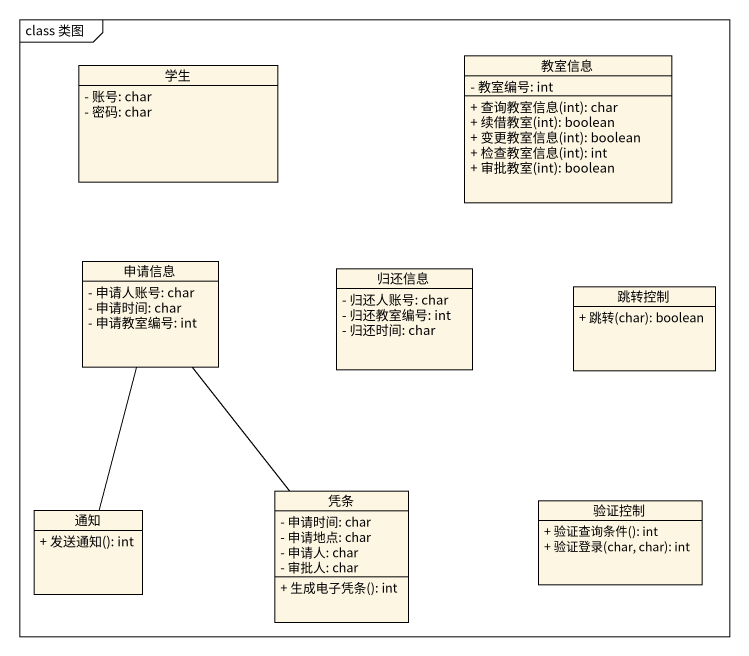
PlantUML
@startuml
mainframe class 类图
hide circle
hide empty members
skinparam classAttributeIconSize 0
class 学生 {
  - 账号: char
  - 密码: char
}
class 教室信息 {
  - 教室编号: int
  + 查询教室信息(int): char
  + 续借教室(int): boolean
  + 变更教室信息(int): boolean
  + 检查教室信息(int): int
  + 审批教室(int): boolean
}
class 申请信息 {
  - 申请人账号: char
  - 申请时间: char
  - 申请教室编号: int
}
class 归还信息 {
  - 归还人账号: char
  - 归还教室编号: int
  - 归还时间: char
}
class 跳转控制 {
  + 跳转(char): boolean
}
class 通知 {
  + 发送通知(): int
}
class 凭条 {
  - 申请时间: char
  - 申请地点: char
  - 申请人: char
  - 审批人: char
  + 生成电子凭条(): int
}
class 验证控制 {
  + 验证查询条件(): int
  + 验证登录(char, char): int
}
申请信息 -- 通知
申请信息 -- 凭条
@enduml
